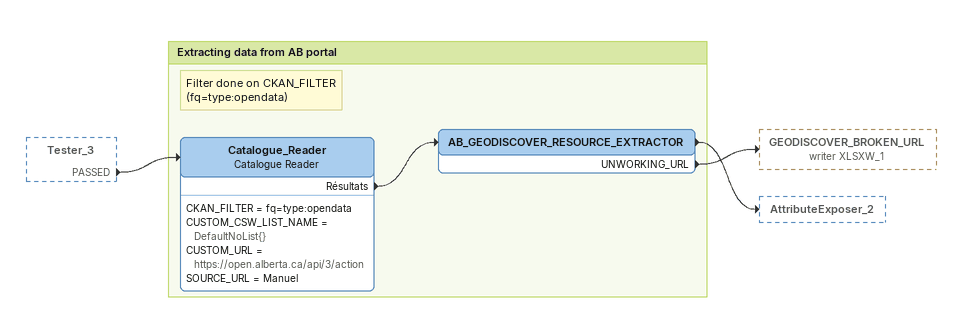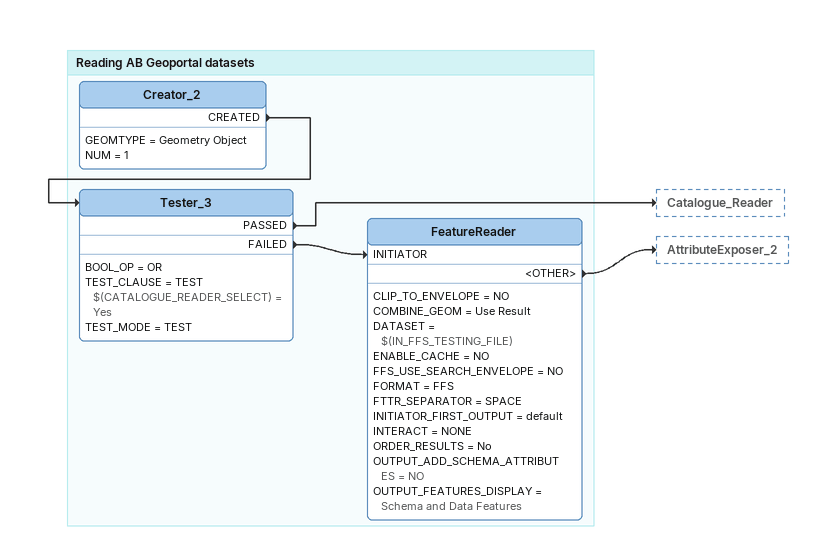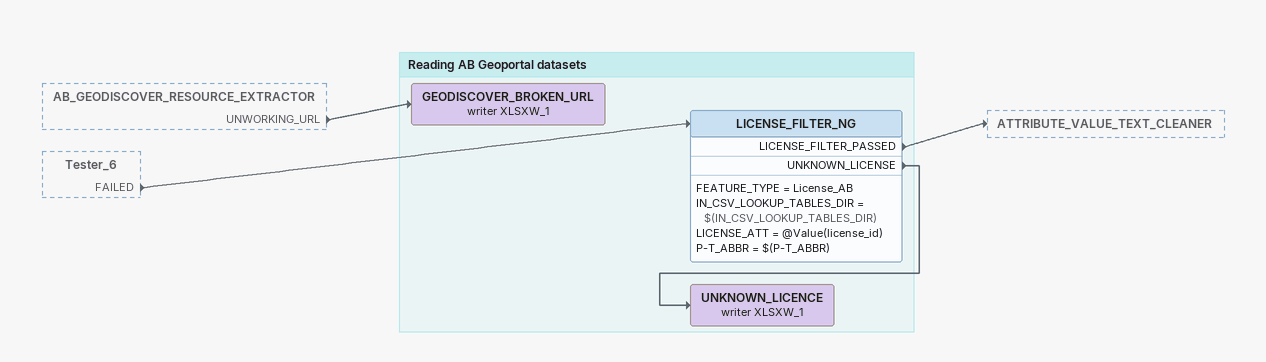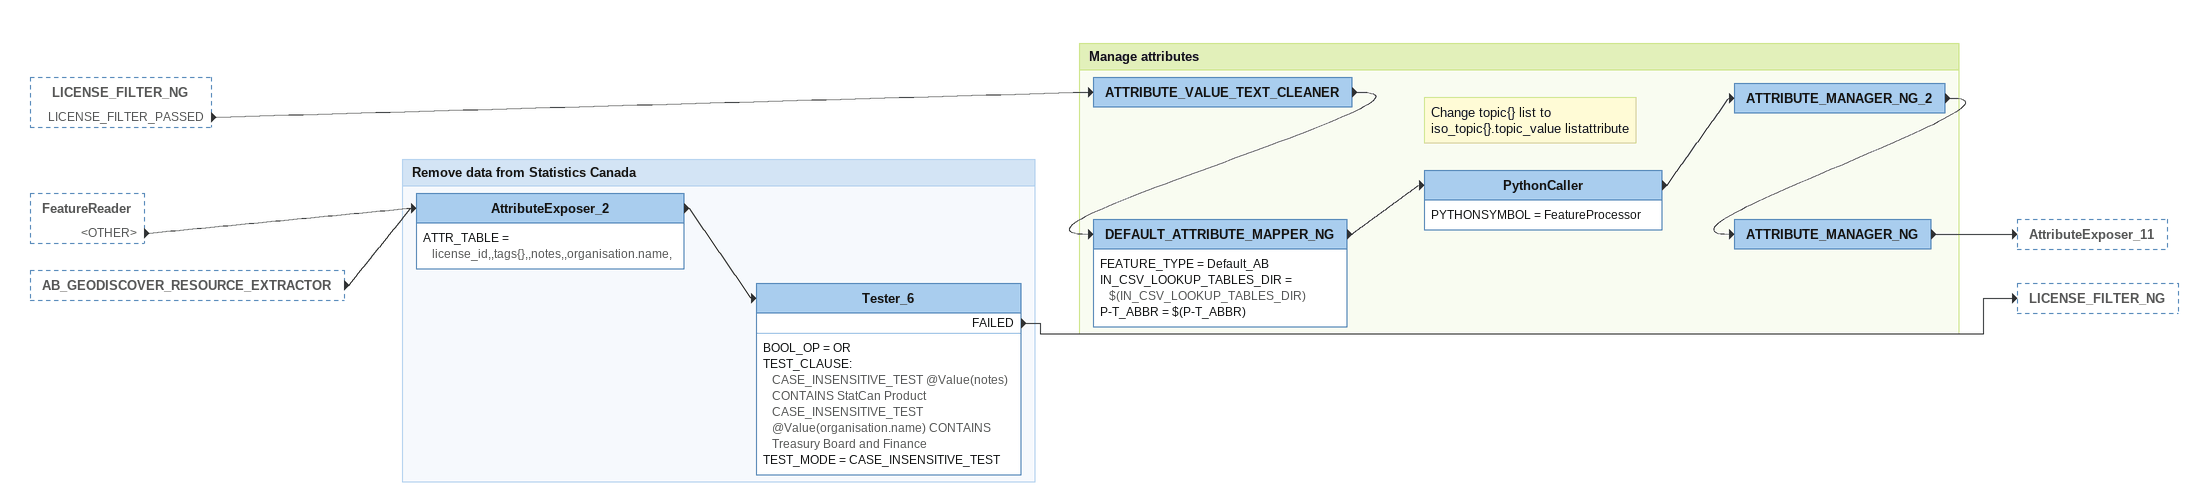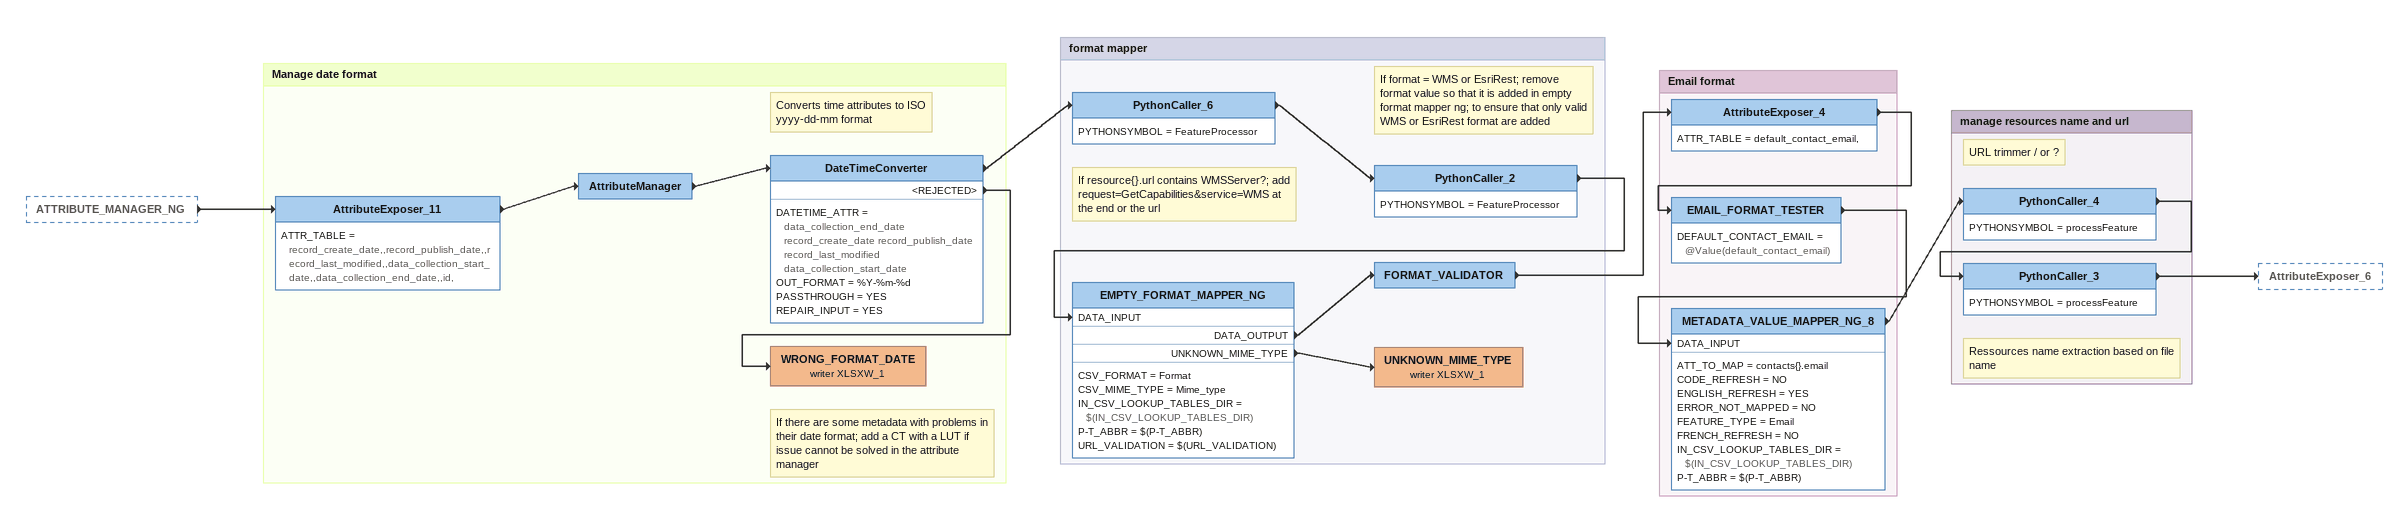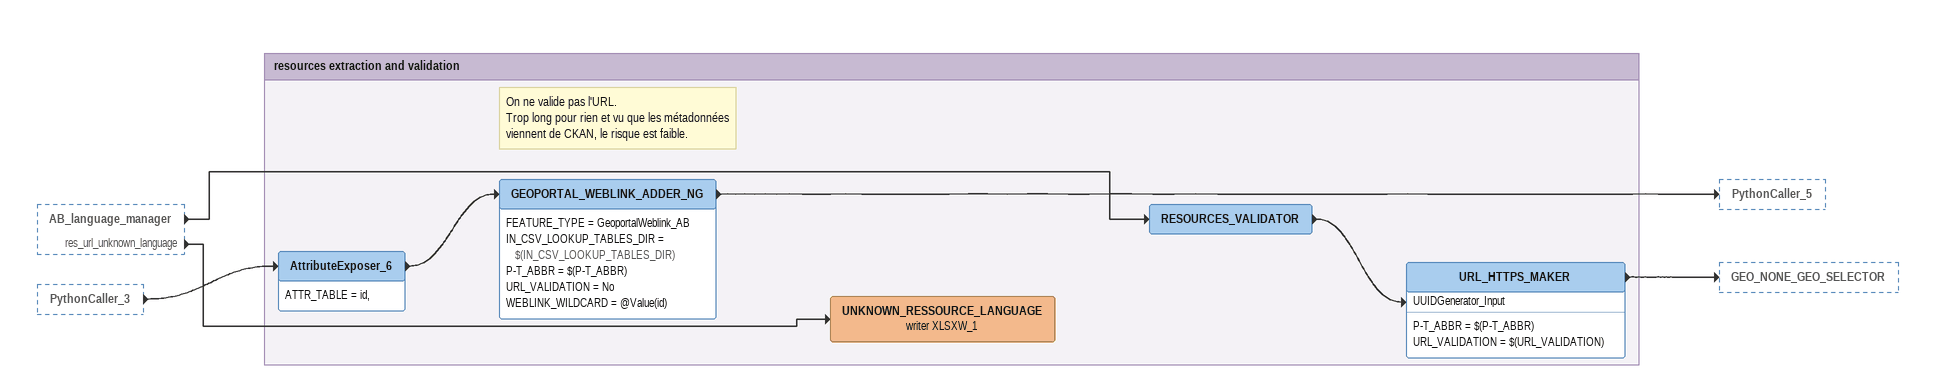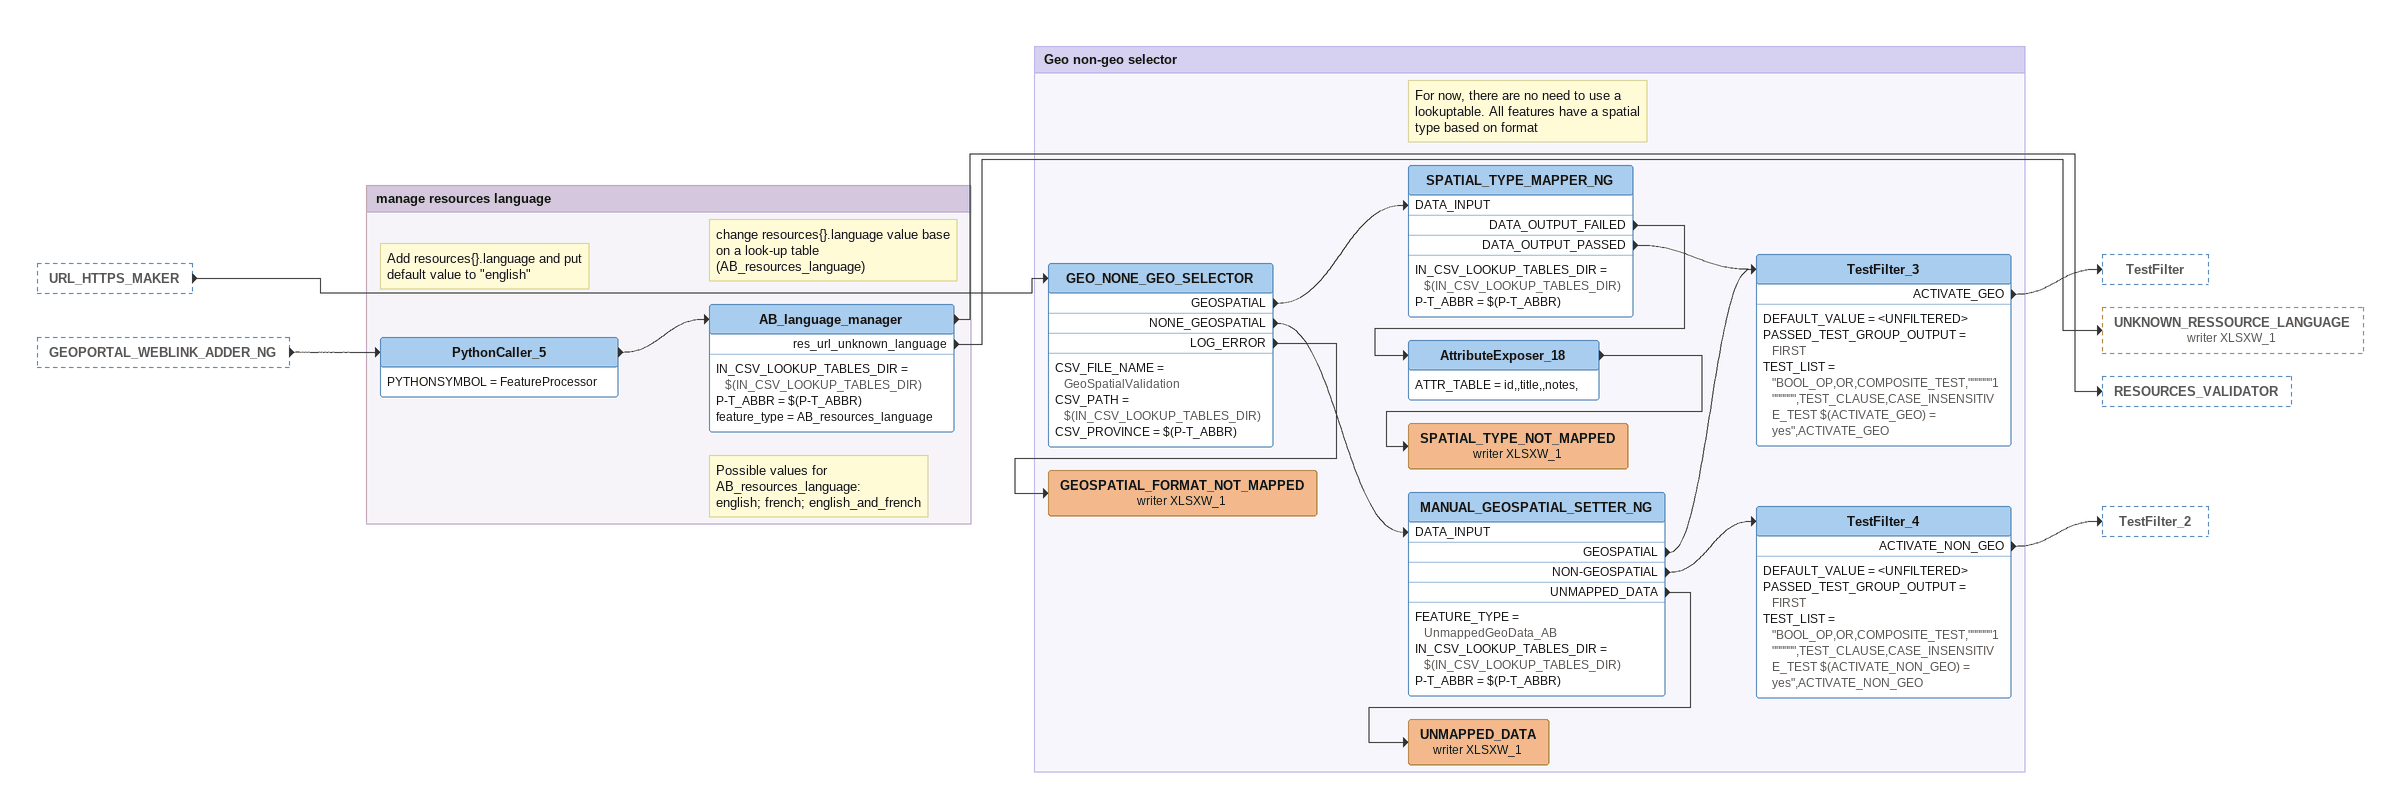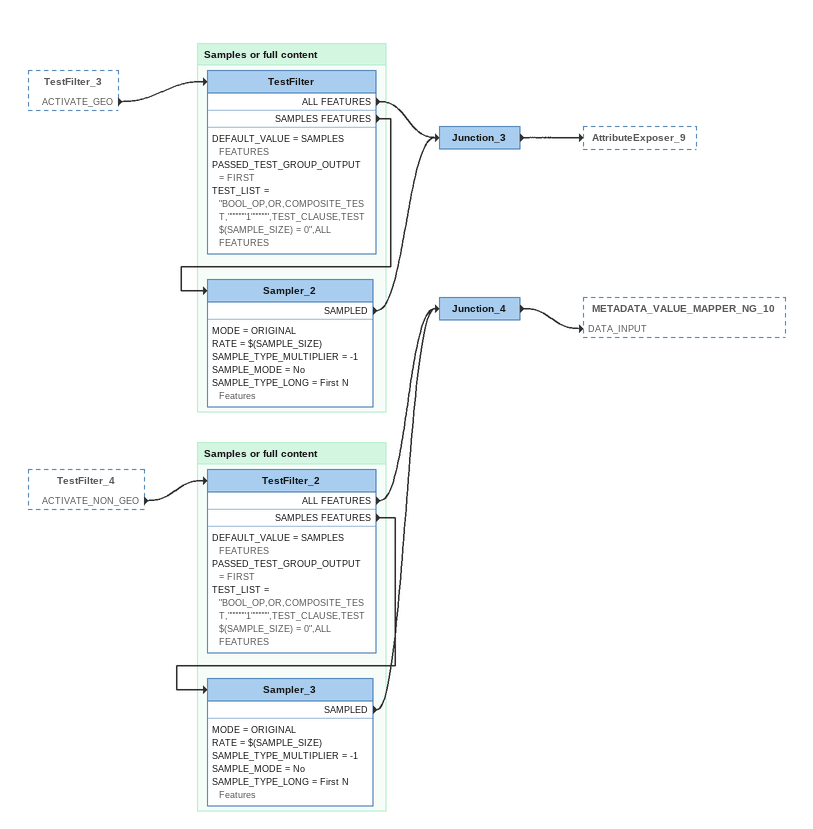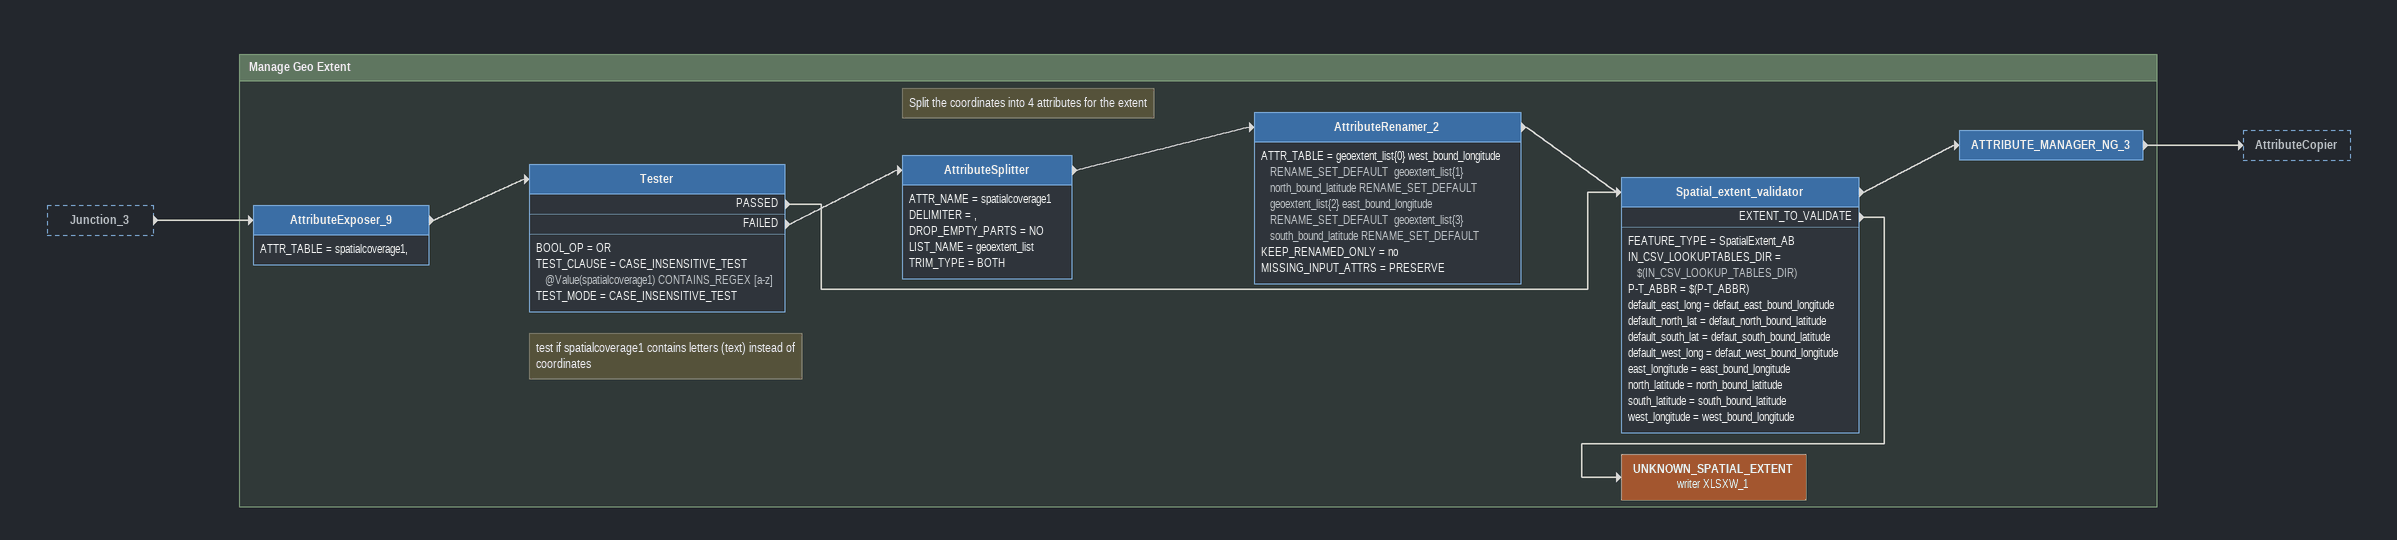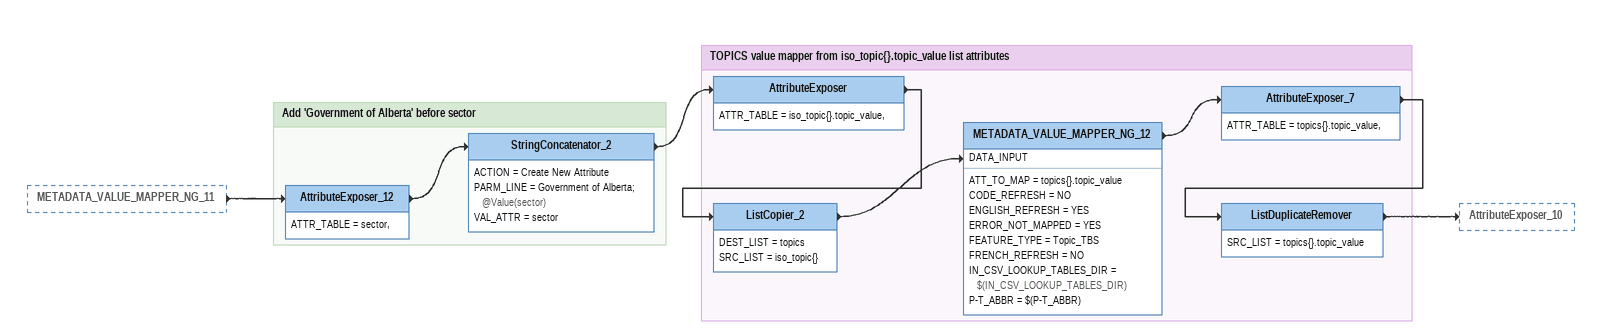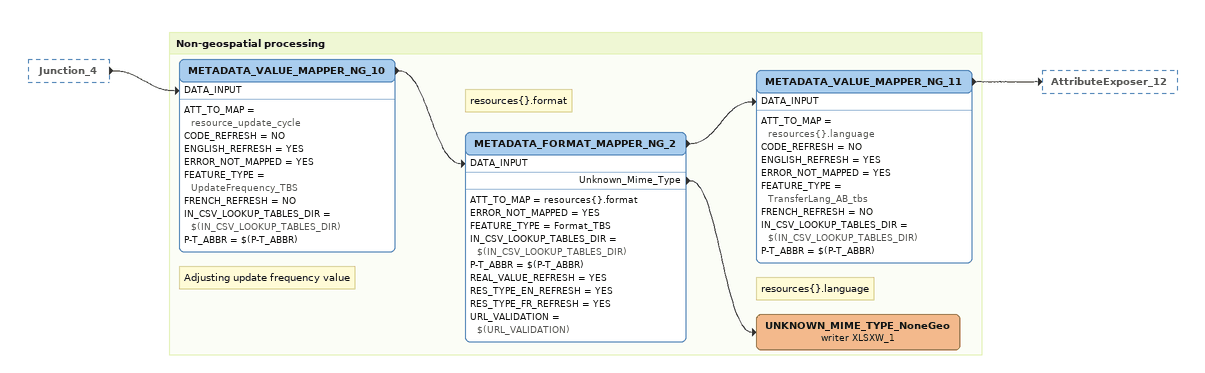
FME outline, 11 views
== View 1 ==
Tester_3 [outside]
    PASSED -> Catalogue_Reader

Bookmark: Extracting data from AB portal
Note: Filter done on CKAN_FILTER (fq=type:opendata)
Catalogue_Reader: Catalogue Reader
    CKAN_FILTER = fq=type:opendata
    CUSTOM_CSW_LIST_NAME = DefaultNoList{}
    CUSTOM_URL = https://open.alberta.ca/api/3/action
    SOURCE_URL = Manuel
    Résultats -> AB_GEODISCOVER_RESOURCE_EXTRACTOR
AB_GEODISCOVER_RESOURCE_EXTRACTOR
    UNWORKING_URL -> GEODISCOVER_BROKEN_URL (writer XLSXW_1)
    -> AttributeExposer_2

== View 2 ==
Bookmark: Reading AB Geoportal datasets
Creator_2
    GEOMTYPE = Geometry Object
    NUM = 1
    CREATED -> Tester_3
Tester_3
    BOOL_OP = OR
    TEST_CLAUSE = TEST $(CATALOGUE_READER_SELECT) = Yes
    TEST_MODE = TEST
    PASSED -> Catalogue_Reader
    FAILED -> FeatureReader [INITIATOR]
FeatureReader
    CLIP_TO_ENVELOPE = NO
    COMBINE_GEOM = Use Result
    DATASET = $(IN_FFS_TESTING_FILE)
    ENABLE_CACHE = NO
    FFS_USE_SEARCH_ENVELOPE = NO
    FORMAT = FFS
    FTTR_SEPARATOR = SPACE
    INITIATOR_FIRST_OUTPUT = default
    INTERACT = NONE
    ORDER_RESULTS = No
    OUTPUT_ADD_SCHEMA_ATTRIBUTES = NO
    OUTPUT_FEATURES_DISPLAY = Schema and Data Features
    <OTHER> -> AttributeExposer_2

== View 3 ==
AB_GEODISCOVER_RESOURCE_EXTRACTOR [outside]
    UNWORKING_URL -> GEODISCOVER_BROKEN_URL (writer XLSXW_1)
Tester_6 [outside]
    FAILED -> LICENSE_FILTER_NG

Bookmark: Reading AB Geoportal datasets
GEODISCOVER_BROKEN_URL (writer XLSXW_1)
LICENSE_FILTER_NG
    FEATURE_TYPE = License_AB
    IN_CSV_LOOKUP_TABLES_DIR = $(IN_CSV_LOOKUP_TABLES_DIR)
    LICENSE_ATT = @Value(license_id)
    P-T_ABBR = $(P-T_ABBR)
    LICENSE_FILTER_PASSED -> ATTRIBUTE_VALUE_TEXT_CLEANER
    UNKNOWN_LICENSE -> UNKNOWN_LICENCE (writer XLSXW_1)
UNKNOWN_LICENCE (writer XLSXW_1)

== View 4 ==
LICENSE_FILTER_NG [outside]
    LICENSE_FILTER_PASSED -> ATTRIBUTE_VALUE_TEXT_CLEANER
FeatureReader [outside]
    <OTHER> -> AttributeExposer_2
AB_GEODISCOVER_RESOURCE_EXTRACTOR [outside]
    -> AttributeExposer_2

Bookmark: Remove data from Statistics Canada
AttributeExposer_2
    ATTR_TABLE = license_id,,tags{},,notes,,organisation.name,
    -> Tester_6
Tester_6
    BOOL_OP = OR
    TEST_CLAUSE:
      CASE_INSENSITIVE_TEST @Value(notes) CONTAINS StatCan Product
      CASE_INSENSITIVE_TEST @Value(organisation.name) CONTAINS Treasury Board and Finance
    TEST_MODE = CASE_INSENSITIVE_TEST
    FAILED -> LICENSE_FILTER_NG

Bookmark: Manage attributes
ATTRIBUTE_VALUE_TEXT_CLEANER
    -> DEFAULT_ATTRIBUTE_MAPPER_NG
DEFAULT_ATTRIBUTE_MAPPER_NG
    FEATURE_TYPE = Default_AB
    IN_CSV_LOOKUP_TABLES_DIR = $(IN_CSV_LOOKUP_TABLES_DIR)
    P-T_ABBR = $(P-T_ABBR)
    -> PythonCaller
Note: Change topic{} list to / iso_topic{}.topic_value listattribute
PythonCaller
    PYTHONSYMBOL = FeatureProcessor
    -> ATTRIBUTE_MANAGER_NG_2
ATTRIBUTE_MANAGER_NG_2
    -> ATTRIBUTE_MANAGER_NG
ATTRIBUTE_MANAGER_NG
    -> AttributeExposer_11

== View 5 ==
ATTRIBUTE_MANAGER_NG [outside]
    -> AttributeExposer_11

Bookmark: Manage date format
AttributeExposer_11
    ATTR_TABLE = record_create_date,,record_publish_date,,record_last_modified,,data_collection_start_date,,data_collection_end_date,,id,
    -> AttributeManager
AttributeManager
    -> DateTimeConverter
Note: Converts time attributes to ISO yyyy-dd-mm format
DateTimeConverter
    DATETIME_ATTR = data_collection_end_date record_create_date record_publish_date record_last_modified data_collection_start_date
    OUT_FORMAT = %Y-%m-%d
    PASSTHROUGH = YES
    REPAIR_INPUT = YES
    -> PythonCaller_6
    <REJECTED> -> WRONG_FORMAT_DATE (writer XLSXW_1)
Note: If there are some metadata with problems in their date format; add a CT with a LUT if issue cannot be solved in the attribute manager
WRONG_FORMAT_DATE (writer XLSXW_1)

Bookmark: format mapper
Note: If resource{}.url contains WMSServer?; add request=GetCapabilities&service=WMS at the end or the url
PythonCaller_6
    PYTHONSYMBOL = FeatureProcessor
    -> PythonCaller_2
Note: If format = WMS or EsriRest; remove format value so that it is added in empty format mapper ng; to ensure that only valid WMS or EsriRest format are added
PythonCaller_2
    PYTHONSYMBOL = FeatureProcessor
    -> EMPTY_FORMAT_MAPPER_NG [DATA_INPUT]
EMPTY_FORMAT_MAPPER_NG
    CSV_FORMAT = Format
    CSV_MIME_TYPE = Mime_type
    IN_CSV_LOOKUP_TABLES_DIR = $(IN_CSV_LOOKUP_TABLES_DIR)
    P-T_ABBR = $(P-T_ABBR)
    URL_VALIDATION = $(URL_VALIDATION)
    DATA_OUTPUT -> FORMAT_VALIDATOR
    UNKNOWN_MIME_TYPE -> UNKNOWN_MIME_TYPE (writer XLSXW_1)
FORMAT_VALIDATOR
    -> AttributeExposer_4
UNKNOWN_MIME_TYPE (writer XLSXW_1)

Bookmark: Email format
AttributeExposer_4
    ATTR_TABLE = default_contact_email,
    -> EMAIL_FORMAT_TESTER
EMAIL_FORMAT_TESTER
    DEFAULT_CONTACT_EMAIL = @Value(default_contact_email)
    -> METADATA_VALUE_MAPPER_NG_8 [DATA_INPUT]
METADATA_VALUE_MAPPER_NG_8
    ATT_TO_MAP = contacts{}.email
    CODE_REFRESH = NO
    ENGLISH_REFRESH = YES
    ERROR_NOT_MAPPED = NO
    FEATURE_TYPE = Email
    FRENCH_REFRESH = NO
    IN_CSV_LOOKUP_TABLES_DIR = $(IN_CSV_LOOKUP_TABLES_DIR)
    P-T_ABBR = $(P-T_ABBR)
    -> PythonCaller_4

Bookmark: manage resources name and url
Note: URL trimmer / or ?
PythonCaller_4
    PYTHONSYMBOL = processFeature
    -> PythonCaller_3
Note: Ressources name extraction based on file name
PythonCaller_3
    PYTHONSYMBOL = processFeature
    -> AttributeExposer_6

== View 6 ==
AB_language_manager [outside]
    res_url_unknown_language -> UNKNOWN_RESSOURCE_LANGUAGE (writer XLSXW_1)
    -> RESOURCES_VALIDATOR
PythonCaller_3 [outside]
    -> AttributeExposer_6

Bookmark: resources extraction and validation
AttributeExposer_6
    ATTR_TABLE = id,
    -> GEOPORTAL_WEBLINK_ADDER_NG
Note: On ne valide pas l'URL. / Trop long pour rien et vu que les métadonnées viennent de CKAN, le risque est faible.
GEOPORTAL_WEBLINK_ADDER_NG
    FEATURE_TYPE = GeoportalWeblink_AB
    IN_CSV_LOOKUP_TABLES_DIR = $(IN_CSV_LOOKUP_TABLES_DIR)
    P-T_ABBR = $(P-T_ABBR)
    URL_VALIDATION = No
    WEBLINK_WILDCARD = @Value(id)
    -> PythonCaller_5
RESOURCES_VALIDATOR
    -> URL_HTTPS_MAKER [UUIDGenerator_Input]
URL_HTTPS_MAKER
    P-T_ABBR = $(P-T_ABBR)
    URL_VALIDATION = $(URL_VALIDATION)
    -> GEO_NONE_GEO_SELECTOR
UNKNOWN_RESSOURCE_LANGUAGE (writer XLSXW_1)

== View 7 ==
URL_HTTPS_MAKER [outside]
    -> GEO_NONE_GEO_SELECTOR
GEOPORTAL_WEBLINK_ADDER_NG [outside]
    -> PythonCaller_5

Bookmark: manage resources language
Note: Add resources{}.language and put default value to "english"
PythonCaller_5
    PYTHONSYMBOL = FeatureProcessor
    -> AB_language_manager
Note: Possible values for AB_resources_language: / english; french; english_and_french
Note: change resources{}.language value base on a look-up table (AB_resources_language)
AB_language_manager
    IN_CSV_LOOKUP_TABLES_DIR = $(IN_CSV_LOOKUP_TABLES_DIR)
    P-T_ABBR = $(P-T_ABBR)
    feature_type = AB_resources_language
    res_url_unknown_language -> UNKNOWN_RESSOURCE_LANGUAGE (writer XLSXW_1)
    -> RESOURCES_VALIDATOR

Bookmark: Geo non-geo selector
GEO_NONE_GEO_SELECTOR
    CSV_FILE_NAME = GeoSpatialValidation
    CSV_PATH = $(IN_CSV_LOOKUP_TABLES_DIR)
    CSV_PROVINCE = $(P-T_ABBR)
    GEOSPATIAL -> SPATIAL_TYPE_MAPPER_NG [DATA_INPUT]
    NONE_GEOSPATIAL -> MANUAL_GEOSPATIAL_SETTER_NG [DATA_INPUT]
    LOG_ERROR -> GEOSPATIAL_FORMAT_NOT_MAPPED (writer XLSXW_1)
Note: For now, there are no need to use a lookuptable. All features have a spatial type based on format
SPATIAL_TYPE_MAPPER_NG
    IN_CSV_LOOKUP_TABLES_DIR = $(IN_CSV_LOOKUP_TABLES_DIR)
    P-T_ABBR = $(P-T_ABBR)
    DATA_OUTPUT_FAILED -> AttributeExposer_18
    DATA_OUTPUT_PASSED -> TestFilter_3
AttributeExposer_18
    ATTR_TABLE = id,,title,,notes,
    -> SPATIAL_TYPE_NOT_MAPPED (writer XLSXW_1)
SPATIAL_TYPE_NOT_MAPPED (writer XLSXW_1)
GEOSPATIAL_FORMAT_NOT_MAPPED (writer XLSXW_1)
MANUAL_GEOSPATIAL_SETTER_NG
    FEATURE_TYPE = UnmappedGeoData_AB
    IN_CSV_LOOKUP_TABLES_DIR = $(IN_CSV_LOOKUP_TABLES_DIR)
    P-T_ABBR = $(P-T_ABBR)
    GEOSPATIAL -> TestFilter_3
    NON-GEOSPATIAL -> TestFilter_4
    UNMAPPED_DATA -> UNMAPPED_DATA (writer XLSXW_1)
TestFilter_3
    DEFAULT_VALUE = <UNFILTERED>
    PASSED_TEST_GROUP_OUTPUT = FIRST
    TEST_LIST = "BOOL_OP,OR,COMPOSITE_TEST,""""""1"""""",TEST_CLAUSE,CASE_INSENSITIVE_TEST $(ACTIVATE_GEO) = yes",ACTIVATE_GEO
    ACTIVATE_GEO -> TestFilter
TestFilter_4
    DEFAULT_VALUE = <UNFILTERED>
    PASSED_TEST_GROUP_OUTPUT = FIRST
    TEST_LIST = "BOOL_OP,OR,COMPOSITE_TEST,""""""1"""""",TEST_CLAUSE,CASE_INSENSITIVE_TEST $(ACTIVATE_NON_GEO) = yes",ACTIVATE_NON_GEO
    ACTIVATE_NON_GEO -> TestFilter_2
UNMAPPED_DATA (writer XLSXW_1)

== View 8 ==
TestFilter_3 [outside]
    ACTIVATE_GEO -> TestFilter
TestFilter_4 [outside]
    ACTIVATE_NON_GEO -> TestFilter_2
Junction_3
    -> AttributeExposer_9
Junction_4
    -> METADATA_VALUE_MAPPER_NG_10 [DATA_INPUT]

Bookmark: Samples or full content
TestFilter
    DEFAULT_VALUE = SAMPLES FEATURES
    PASSED_TEST_GROUP_OUTPUT = FIRST
    TEST_LIST = "BOOL_OP,OR,COMPOSITE_TEST,""""""1"""""",TEST_CLAUSE,TEST $(SAMPLE_SIZE) = 0",ALL FEATURES
    ALL FEATURES -> Junction_3
    SAMPLES FEATURES -> Sampler_2
Sampler_2
    MODE = ORIGINAL
    RATE = $(SAMPLE_SIZE)
    SAMPLE_TYPE_MULTIPLIER = -1
    SAMPLE_MODE = No
    SAMPLE_TYPE_LONG = First N Features
    SAMPLED -> Junction_3

Bookmark: Samples or full content
TestFilter_2
    DEFAULT_VALUE = SAMPLES FEATURES
    PASSED_TEST_GROUP_OUTPUT = FIRST
    TEST_LIST = "BOOL_OP,OR,COMPOSITE_TEST,""""""1"""""",TEST_CLAUSE,TEST $(SAMPLE_SIZE) = 0",ALL FEATURES
    ALL FEATURES -> Junction_4
    SAMPLES FEATURES -> Sampler_3
Sampler_3
    MODE = ORIGINAL
    RATE = $(SAMPLE_SIZE)
    SAMPLE_TYPE_MULTIPLIER = -1
    SAMPLE_MODE = No
    SAMPLE_TYPE_LONG = First N Features
    SAMPLED -> Junction_4

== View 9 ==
Junction_3 [outside]
    -> AttributeExposer_9

Bookmark: Manage Geo Extent
AttributeExposer_9
    ATTR_TABLE = spatialcoverage1,
    -> Tester
Note: test if spatialcoverage1 contains letters (text) instead of coordinates
Tester
    BOOL_OP = OR
    TEST_CLAUSE = CASE_INSENSITIVE_TEST @Value(spatialcoverage1) CONTAINS_REGEX [a-z]
    TEST_MODE = CASE_INSENSITIVE_TEST
    PASSED -> Spatial_extent_validator
    FAILED -> AttributeSplitter
Note: Split the coordinates into 4 attributes for the extent
AttributeSplitter
    ATTR_NAME = spatialcoverage1
    DELIMITER = ,
    DROP_EMPTY_PARTS = NO
    LIST_NAME = geoextent_list
    TRIM_TYPE = BOTH
    -> AttributeRenamer_2
AttributeRenamer_2
    ATTR_TABLE = geoextent_list{0} west_bound_longitude RENAME_SET_DEFAULT  geoextent_list{1} north_bound_latitude RENAME_SET_DEFAULT  geoextent_list{2} east_bound_longitude RENAME_SET_DEFAULT  geoextent_list{3} south_bound_latitude RENAME_SET_DEFAULT
    KEEP_RENAMED_ONLY = no
    MISSING_INPUT_ATTRS = PRESERVE
    -> Spatial_extent_validator
Spatial_extent_validator
    FEATURE_TYPE = SpatialExtent_AB
    IN_CSV_LOOKUPTABLES_DIR = $(IN_CSV_LOOKUP_TABLES_DIR)
    P-T_ABBR = $(P-T_ABBR)
    default_east_long = defaut_east_bound_longitude
    default_north_lat = defaut_north_bound_latitude
    default_south_lat = defaut_south_bound_latitude
    default_west_long = defaut_west_bound_longitude
    east_longitude = east_bound_longitude
    north_latitude = north_bound_latitude
    south_latitude = south_bound_latitude
    west_longitude = west_bound_longitude
    -> ATTRIBUTE_MANAGER_NG_3
    EXTENT_TO_VALIDATE -> UNKNOWN_SPATIAL_EXTENT (writer XLSXW_1)
ATTRIBUTE_MANAGER_NG_3
    -> AttributeCopier
UNKNOWN_SPATIAL_EXTENT (writer XLSXW_1)

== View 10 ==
METADATA_VALUE_MAPPER_NG_11 [outside]
    -> AttributeExposer_12

Bookmark: Add 'Government of Alberta' before sector
AttributeExposer_12
    ATTR_TABLE = sector,
    -> StringConcatenator_2
StringConcatenator_2
    ACTION = Create New Attribute
    PARM_LINE = Government of Alberta; @Value(sector)
    VAL_ATTR = sector
    -> AttributeExposer

Bookmark: TOPICS value mapper from iso_topic{}.topic_value list attributes
AttributeExposer
    ATTR_TABLE = iso_topic{}.topic_value,
    -> ListCopier_2
ListCopier_2
    DEST_LIST = topics
    SRC_LIST = iso_topic{}
    -> METADATA_VALUE_MAPPER_NG_12 [DATA_INPUT]
METADATA_VALUE_MAPPER_NG_12
    ATT_TO_MAP = topics{}.topic_value
    CODE_REFRESH = NO
    ENGLISH_REFRESH = YES
    ERROR_NOT_MAPPED = YES
    FEATURE_TYPE = Topic_TBS
    FRENCH_REFRESH = NO
    IN_CSV_LOOKUP_TABLES_DIR = $(IN_CSV_LOOKUP_TABLES_DIR)
    P-T_ABBR = $(P-T_ABBR)
    -> AttributeExposer_7
AttributeExposer_7
    ATTR_TABLE = topics{}.topic_value,
    -> ListDuplicateRemover
ListDuplicateRemover
    SRC_LIST = topics{}.topic_value
    -> AttributeExposer_10

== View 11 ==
Junction_4 [outside]
    -> METADATA_VALUE_MAPPER_NG_10 [DATA_INPUT]

Bookmark: Non-geospatial processing
Note: Adjusting update frequency value
METADATA_VALUE_MAPPER_NG_10
    ATT_TO_MAP = resource_update_cycle
    CODE_REFRESH = NO
    ENGLISH_REFRESH = YES
    ERROR_NOT_MAPPED = YES
    FEATURE_TYPE = UpdateFrequency_TBS
    FRENCH_REFRESH = NO
    IN_CSV_LOOKUP_TABLES_DIR = $(IN_CSV_LOOKUP_TABLES_DIR)
    P-T_ABBR = $(P-T_ABBR)
    -> METADATA_FORMAT_MAPPER_NG_2 [DATA_INPUT]
Note: resources{}.format
METADATA_FORMAT_MAPPER_NG_2
    ATT_TO_MAP = resources{}.format
    ERROR_NOT_MAPPED = YES
    FEATURE_TYPE = Format_TBS
    IN_CSV_LOOKUP_TABLES_DIR = $(IN_CSV_LOOKUP_TABLES_DIR)
    P-T_ABBR = $(P-T_ABBR)
    REAL_VALUE_REFRESH = YES
    RES_TYPE_EN_REFRESH = YES
    RES_TYPE_FR_REFRESH = YES
    URL_VALIDATION = $(URL_VALIDATION)
    Unknown_Mime_Type -> UNKNOWN_MIME_TYPE_NoneGeo (writer XLSXW_1)
    -> METADATA_VALUE_MAPPER_NG_11 [DATA_INPUT]
Note: resources{}.language
METADATA_VALUE_MAPPER_NG_11
    ATT_TO_MAP = resources{}.language
    CODE_REFRESH = NO
    ENGLISH_REFRESH = YES
    ERROR_NOT_MAPPED = YES
    FEATURE_TYPE = TransferLang_AB_tbs
    FRENCH_REFRESH = NO
    IN_CSV_LOOKUP_TABLES_DIR = $(IN_CSV_LOOKUP_TABLES_DIR)
    P-T_ABBR = $(P-T_ABBR)
    -> AttributeExposer_12
UNKNOWN_MIME_TYPE_NoneGeo (writer XLSXW_1)
